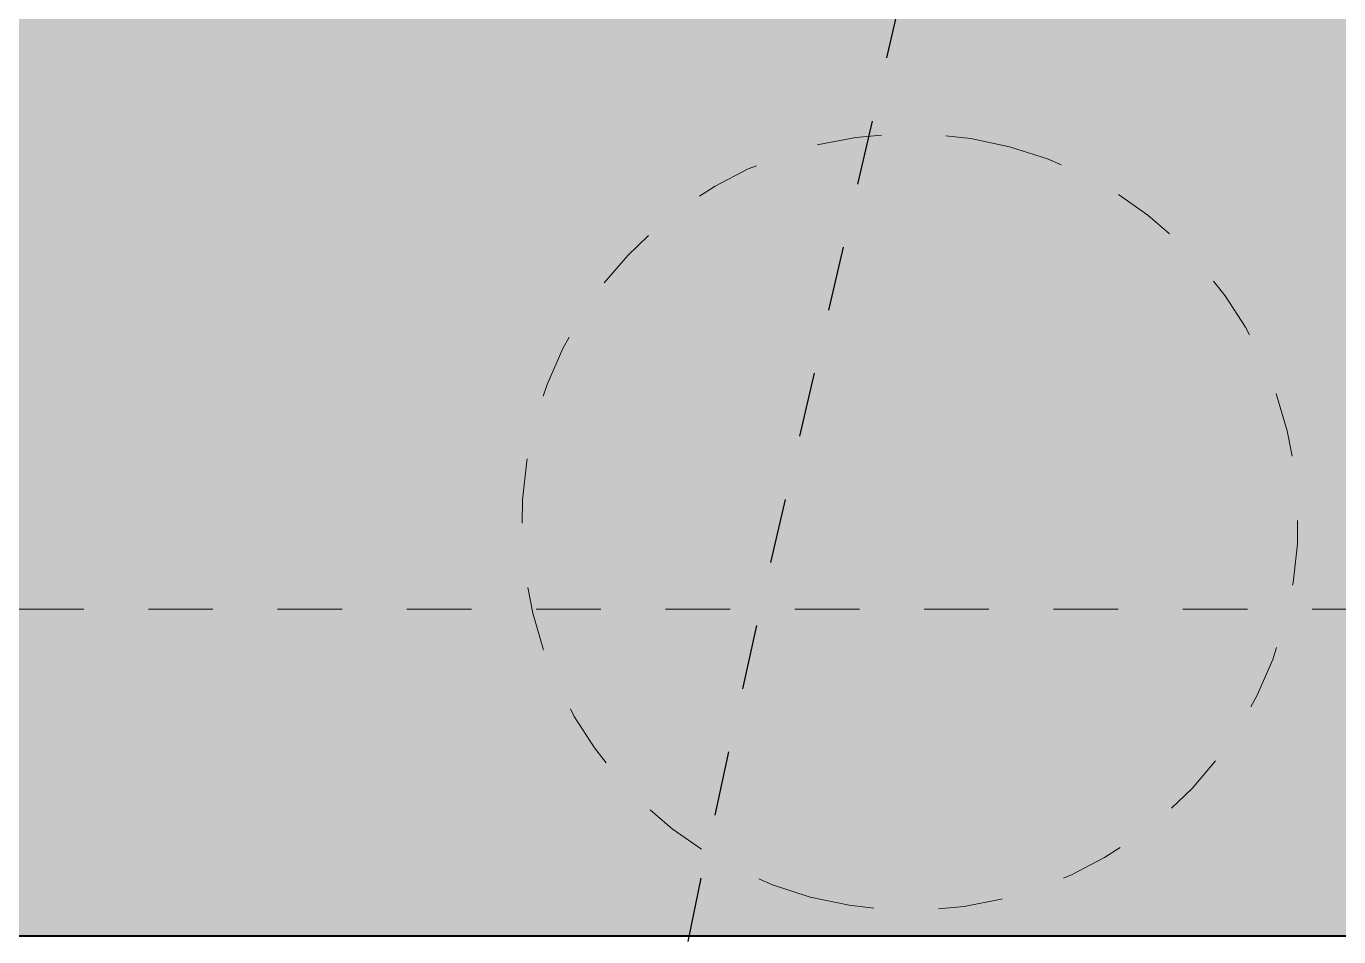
# Model space of a CAD drawing. Header units: metres. Extents: x -355 to -223, y 3 to 561.
# Drawn here: x -268.971 to -266.941, y 544.612 to 546.02 of the extents above; entities that cross this region are included whole.
import ezdxf

# ---------------------------------------------------------------- set-up
doc = ezdxf.new("R2010")
doc.units = ezdxf.units.M
for name, pattern in [('IMPORT-LNMK-LineTurn _3_', [0.0012, 0.0006, -0.0006]), ('JacobsDash', [0.0045, 0.003, -0.0015]), ('JacobsGridLine', [0.0145, 0.01, -0.001, 0.0025, -0.001])]:
    doc.linetypes.add(name, pattern=pattern)
for name, color, linetype, lineweight in [('S-BEAM', 7, 'Continuous', 40), ('S-FNDN-HDLN', 7, 'JacobsDash', 15), ('S-GRID', 7, 'Continuous', 9)]:
    doc.layers.add(name, color=color, linetype=linetype, lineweight=lineweight)

# ---------------------------------------------------------------- blocks, each defined once
blk = doc.blocks.new('T2DPAA-T2D-C3S-RW-M2D-100010_dwg-40802999-DRG-2873035 - CONSTRUCTION SEQUENCE STAGE A9')
at = {"color": 254, "linetype": 'IMPORT-LNMK-LineTurn _3_', "lineweight": 25, "true_color": 0xd0d0d0, "flags": 128}
blk.add_lwpolyline([(52.5659, -600.3891), (52.6742, -600.383), (53.1018, -600.3643), (55.1726, -600.2944), (57.6723, -600.2563), (58.8912, -600.2624)], dxfattribs=at)
blk = doc.blocks.new('T2DPAA-T2D-PWC-RW-M2D-100010_RoadDesign_rvt-1-DRG-2873035 - CONSTRUCTION SEQUENCE STAGE A9')
at = {"color": 254, "lineweight": 25, "true_color": 0xd0d0d0, "rotation": 75.11694444444437}
blk.add_blockref('T2DPAA-T2D-C3S-RW-M2D-100010_dwg-40802999-DRG-2873035 - CONSTRUCTION SEQUENCE STAGE A9', (-1722.337, 648.0105), dxfattribs=at)

msp = doc.modelspace()

# ---------------------------------------------------------------- hatches: boundary and pattern name
at = {"layer": 'S-BEAM', "true_color": 0xc0c0c0}
h = msp.add_hatch(color=9, dxfattribs=at)
h.paths.add_polyline_path([(-275.1814, 544.6136), (-269.8326, 544.6136), (-269.5818, 546.0536), (-275.1814, 546.0536), (-275.1814, 544.8182)])
h.paths.add_polyline_path([(-269.2693, 544.6136), (-261.9828, 544.6136), (-261.9828, 546.0536), (-269.0999, 546.0536), (-269.0208, 546.0398), (-269.2336, 544.8182)])

# ---------------------------------------------------------------- linework, layer by layer
at = {"layer": 'S-BEAM'}
msp.add_line((-269.2693, 544.6136), (-261.9828, 544.6136), dxfattribs=at)
at = {"layer": 'S-FNDN-HDLN'}
for start, end in [(75.1169, 255.1169), (255.1169, 75.1169)]:
    msp.add_arc((-267.6045, 545.2536), 0.6, start, end, dxfattribs=at)
at = {"layer": 'S-GRID', "linetype": 'JacobsGridLine', "lineweight": 18}
msp.add_line((-277.7823, 545.1185), (-243.5515, 545.1185), dxfattribs=at)

# ---------------------------------------------------------------- block references
at = {"lineweight": 5}
msp.add_blockref('T2DPAA-T2D-PWC-RW-M2D-100010_RoadDesign_rvt-1-DRG-2873035 - CONSTRUCTION SEQUENCE STAGE A9', (860.641, 0), dxfattribs=at)

doc.saveas('drawing.dxf')
